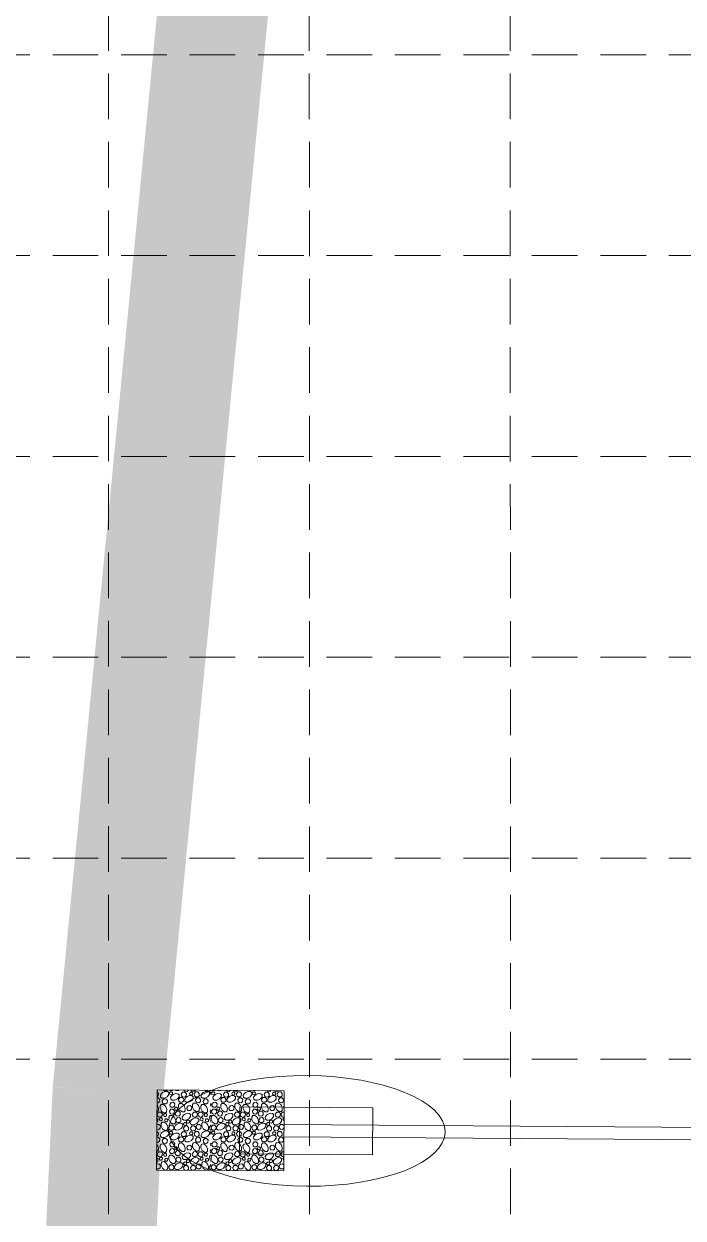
# Model space of a CAD drawing. Header units: inches. Extents: x 63409 to 64866, y 66737 to 69065.
# Drawn here: x 63541.4 to 63660.5, y 68417.5 to 68633.4 of the extents above; entities that cross this region are included whole.
import ezdxf

# ---------------------------------------------------------------- set-up
doc = ezdxf.new("R2010")
doc.units = ezdxf.units.IN
doc.header["$MEASUREMENT"] = 0
doc.linetypes.add('DASHED', pattern=[0.75, 0.5, -0.25])
doc.linetypes.add('HIDDEN', pattern=[0.375, 0.25, -0.125])
doc.layers.add('33', color=7, linetype='Continuous', lineweight=0)
doc.layers.add('43', color=7, linetype='Continuous', lineweight=0)
doc.layers.add('GRID', color=254, linetype='DASHED')
doc.layers.add('WATER', color=5, linetype='Continuous')

msp = doc.modelspace()

# ---------------------------------------------------------------- linework, layer by layer
at = {"layer": '33', "color": 7, "linetype": 'Continuous', "lineweight": 0}
for p, q in [((63588.39, 68434.4), (63778.39, 68433.11)), ((63588.37, 68432.15), (63778.37, 68430.86))]:
    msp.add_line(p, q, dxfattribs=at)
at = {"layer": '43', "color": 1, "linetype": 'Continuous', "lineweight": 0}
for p, q in [((63565.43, 68440.68), (63565.33, 68426.18)), ((63588.43, 68440.52), (63565.43, 68440.68)), ((63575.03, 68440.11), (63575.18, 68440.32)), ((63588.33, 68426.02), (63588.43, 68440.52)), ((63575.08, 68438.04), (63575.18, 68438.18)), ((63565.41, 68437.98), (63565.53, 68437.83)), ((63575.01, 68436.81), (63575.18, 68437.04)), ((63580.35, 68429.08), (63580.41, 68437.58)), ((63580.41, 68437.58), (63580.35, 68429.08)), ((63588.41, 68437.52), (63580.41, 68437.58)), ((63588.35, 68429.02), (63588.41, 68437.52)), ((63575.03, 68432.96), (63575.18, 68433.17)), ((63565.36, 68430.89), (63565.53, 68430.68)), ((63575.01, 68429.66), (63575.18, 68429.89)), ((63575.08, 68430.89), (63575.18, 68431.03)), ((63588.35, 68429.02), (63580.35, 68429.08)), ((63565.33, 68426.18), (63588.33, 68426.02)), ((63577.64, 68426.1), (63577.63, 68426.1)), ((63577.95, 68426.09), (63577.96, 68426.1)), ((63578.68, 68426.1), (63578.69, 68426.09)), ((63579.23, 68426.09), (63579.24, 68426.1)), ((63579.98, 68426.1), (63580.01, 68426.08)), ((63580.12, 68426.08), (63580.12, 68426.1)), ((63581.01, 68426.1), (63581, 68426.07)), ((63581.26, 68426.07), (63581.24, 68426.1)), ((63582.37, 68426.1), (63582.37, 68426.06)), ((63582.55, 68426.06), (63582.58, 68426.1)), ((63583.47, 68426.1), (63583.47, 68426.06)), ((63583.57, 68426.06), (63583.57, 68426.1)), ((63585, 68426.1), (63584.96, 68426.05)), ((63585.29, 68426.04), (63585.33, 68426.1)), ((63586.04, 68426.1), (63586.11, 68426.04)), ((63586.56, 68426.04), (63586.61, 68426.1)), ((63587.35, 68426.1), (63587.42, 68426.03)), ((63587.5, 68426.03), (63587.48, 68426.1))]:
    msp.add_line(p, q, dxfattribs=at)
at = {"layer": '43', "color": 7, "linetype": 'Continuous', "lineweight": 0}
for p, q in [((63604.41, 68437.41), (63580.41, 68437.58)), ((63604.35, 68428.92), (63604.41, 68437.41)), ((63604.35, 68428.92), (63580.35, 68429.08))]:
    msp.add_line(p, q, dxfattribs=at)
at = {"layer": '43', "color": 1, "linetype": 'Continuous', "lineweight": 0}
for points in [[(63565.43, 68440.3), (63565.69, 68440.02), (63565.65, 68439.62), (63565.42, 68439.43)], [(63566.44, 68440.22), (63566.91, 68440.4), (63567.34, 68440.37), (63567.55, 68440.17), (63567.54, 68439.82), (63567.23, 68439.43), (63566.75, 68439.19), (63566.3, 68439.18), (63566.04, 68439.36), (63566.02, 68439.72), (63566.23, 68440.04), (63566.46, 68440.23)], [(63567.32, 68440.67), (63567.14, 68440.48), (63566.79, 68440.48), (63566.55, 68440.67)], [(63567.66, 68440.11), (63567.81, 68440.32), (63568.05, 68440.34), (63568.22, 68440.16), (63568.19, 68439.92), (63568.05, 68439.8), (63567.81, 68439.81), (63567.7, 68439.92), (63567.66, 68440.11)], [(63568.33, 68440.66), (63568.19, 68440.54), (63567.79, 68440.57), (63567.69, 68440.66)], [(63569.45, 68440.65), (63569.3, 68440.57), (63568.85, 68440.57), (63568.72, 68440.66)], [(63571.09, 68440.64), (63571.09, 68440.61), (63570.85, 68440.4), (63570.45, 68440.43), (63570.26, 68440.61), (63570.26, 68440.65)], [(63572.38, 68440.63), (63572.38, 68440.63), (63572.14, 68440.42), (63571.74, 68440.45), (63571.56, 68440.63), (63571.55, 68440.64)], [(63572.13, 68439.93), (63572.38, 68440.29), (63572.78, 68440.31), (63573.06, 68440.02), (63573.02, 68439.62), (63572.77, 68439.42), (63572.38, 68439.44), (63572.19, 68439.62), (63572.13, 68439.93)], [(63573.81, 68440.22), (63574.28, 68440.4), (63574.71, 68440.37), (63574.91, 68440.17), (63574.91, 68439.82), (63574.6, 68439.43), (63574.12, 68439.19), (63573.67, 68439.18), (63573.41, 68439.36), (63573.39, 68439.72), (63573.59, 68440.04), (63573.83, 68440.23)], [(63574.64, 68440.62), (63574.51, 68440.48), (63574.16, 68440.48), (63573.98, 68440.62)], [(63575.18, 68440.57), (63575.16, 68440.57), (63575.11, 68440.61)], [(63575.29, 68440.11), (63575.44, 68440.32), (63575.68, 68440.34), (63575.85, 68440.16), (63575.82, 68439.92), (63575.68, 68439.8), (63575.44, 68439.81), (63575.33, 68439.92), (63575.29, 68440.11)], [(63575.9, 68440.61), (63575.82, 68440.54), (63575.42, 68440.57), (63575.38, 68440.61)], [(63576.98, 68440.6), (63576.93, 68440.57), (63576.48, 68440.57), (63576.42, 68440.6)], [(63578.7, 68440.59), (63578.48, 68440.4), (63578.08, 68440.43), (63577.92, 68440.59)], [(63579.96, 68440.58), (63579.77, 68440.42), (63579.37, 68440.45), (63579.23, 68440.59)], [(63579.76, 68439.93), (63580.01, 68440.29), (63580.41, 68440.31), (63580.69, 68440.02), (63580.65, 68439.62), (63580.4, 68439.42), (63580.01, 68439.44), (63579.82, 68439.62), (63579.76, 68439.93)], [(63581.44, 68440.22), (63581.91, 68440.4), (63582.34, 68440.37), (63582.55, 68440.17), (63582.54, 68439.82), (63582.23, 68439.43), (63581.75, 68439.19), (63581.3, 68439.18), (63581.04, 68439.36), (63581.02, 68439.72), (63581.23, 68440.04), (63581.46, 68440.23)], [(63582.22, 68440.57), (63582.14, 68440.48), (63581.79, 68440.48), (63581.68, 68440.57)], [(63582.66, 68440.11), (63582.81, 68440.32), (63583.05, 68440.34), (63583.22, 68440.16), (63583.19, 68439.92), (63583.05, 68439.8), (63582.81, 68439.81), (63582.7, 68439.92), (63582.66, 68440.11)], [(63583.21, 68440.56), (63583.19, 68440.54), (63582.87, 68440.56)], [(63586.01, 68440.54), (63585.85, 68440.4), (63585.45, 68440.43), (63585.34, 68440.54)], [(63587.27, 68440.53), (63587.14, 68440.42), (63586.74, 68440.45), (63586.65, 68440.54)], [(63587.13, 68439.93), (63587.38, 68440.29), (63587.78, 68440.31), (63588.06, 68440.02), (63588.02, 68439.62), (63587.77, 68439.42), (63587.38, 68439.44), (63587.19, 68439.62), (63587.13, 68439.93)], [(63565.42, 68439.23), (63565.65, 68439.25), (63565.93, 68438.96), (63565.89, 68438.55), (63565.64, 68438.35), (63565.42, 68438.37)], [(63566.37, 68438.65), (63566.62, 68439.01), (63567.02, 68439.03), (63567.3, 68438.74), (63567.26, 68438.34), (63567.01, 68438.13), (63566.61, 68438.16), (63566.43, 68438.34), (63566.37, 68438.65)], [(63567.72, 68438.04), (63567.97, 68438.4), (63568.37, 68438.42), (63568.64, 68438.14), (63568.6, 68437.73), (63568.36, 68437.52), (63567.96, 68437.55), (63567.78, 68437.73), (63567.72, 68438.04)], [(63568.31, 68439.83), (63568.78, 68440.02), (63569.21, 68439.98), (63569.41, 68439.79), (63569.4, 68439.44), (63569.1, 68439.04), (63568.62, 68438.8), (63568.17, 68438.79), (63567.91, 68438.98), (63567.88, 68439.34), (63568.09, 68439.66), (63568.33, 68439.85)], [(63570.34, 68437.79), (63570.53, 68437.32), (63570.49, 68436.89), (63570.3, 68436.69), (63569.95, 68436.7), (63569.55, 68437.01), (63569.31, 68437.49), (63569.31, 68437.94), (63569.49, 68438.19), (63569.85, 68438.22), (63570.17, 68438.01), (63570.36, 68437.77)], [(63569.32, 68438.94), (63569.57, 68439.29), (63569.97, 68439.32), (63570.25, 68439.03), (63570.21, 68438.62), (63569.96, 68438.42), (63569.57, 68438.45), (63569.38, 68438.63), (63569.32, 68438.94)], [(63569.79, 68439.88), (63570.04, 68440.24), (63570.44, 68440.26), (63570.72, 68439.97), (63570.68, 68439.57), (63570.43, 68439.36), (63570.04, 68439.39), (63569.85, 68439.57), (63569.79, 68439.88)], [(63570.85, 68439.46), (63571.32, 68439.64), (63571.75, 68439.6), (63571.96, 68439.41), (63571.95, 68439.06), (63571.64, 68438.66), (63571.16, 68438.42), (63570.71, 68438.42), (63570.46, 68438.6), (63570.43, 68438.96), (63570.64, 68439.28), (63570.87, 68439.47)], [(63571.31, 68440.03), (63571.46, 68440.24), (63571.7, 68440.25), (63571.87, 68440.08), (63571.84, 68439.84), (63571.7, 68439.71), (63571.46, 68439.73), (63571.35, 68439.84), (63571.31, 68440.03)], [(63572.89, 68437.85), (63573.07, 68437.39), (63573.04, 68436.95), (63572.84, 68436.75), (63572.49, 68436.76), (63572.1, 68437.07), (63571.86, 68437.55), (63571.85, 68438), (63572.03, 68438.25), (63572.39, 68438.28), (63572.71, 68438.07), (63572.9, 68437.83)], [(63572.37, 68438.87), (63572.62, 68439.22), (63573.02, 68439.25), (63573.3, 68438.96), (63573.26, 68438.55), (63573.01, 68438.35), (63572.62, 68438.38), (63572.43, 68438.56), (63572.37, 68438.87)], [(63573.74, 68438.65), (63573.99, 68439.01), (63574.39, 68439.03), (63574.66, 68438.74), (63574.62, 68438.34), (63574.38, 68438.13), (63573.98, 68438.16), (63573.8, 68438.34), (63573.74, 68438.65)], [(63575.18, 68439.81), (63575.18, 68439.81), (63575.07, 68439.92), (63575.03, 68440.11)], [(63575.35, 68438.04), (63575.6, 68438.4), (63576, 68438.42), (63576.28, 68438.14), (63576.24, 68437.73), (63575.99, 68437.52), (63575.59, 68437.55), (63575.41, 68437.73), (63575.35, 68438.04)], [(63575.94, 68439.83), (63576.41, 68440.02), (63576.84, 68439.98), (63577.05, 68439.79), (63577.04, 68439.44), (63576.73, 68439.04), (63576.25, 68438.8), (63575.8, 68438.79), (63575.54, 68438.98), (63575.52, 68439.34), (63575.72, 68439.66), (63575.96, 68439.85)], [(63577.98, 68437.79), (63578.16, 68437.32), (63578.12, 68436.89), (63577.93, 68436.69), (63577.58, 68436.7), (63577.18, 68437.01), (63576.94, 68437.49), (63576.94, 68437.94), (63577.12, 68438.19), (63577.48, 68438.22), (63577.8, 68438.01), (63577.99, 68437.77)], [(63576.95, 68438.94), (63577.21, 68439.29), (63577.6, 68439.32), (63577.88, 68439.03), (63577.84, 68438.62), (63577.6, 68438.42), (63577.2, 68438.45), (63577.01, 68438.63), (63576.95, 68438.94)], [(63577.42, 68439.88), (63577.68, 68440.24), (63578.07, 68440.26), (63578.35, 68439.97), (63578.31, 68439.57), (63578.07, 68439.36), (63577.67, 68439.39), (63577.49, 68439.57), (63577.42, 68439.88)], [(63578.49, 68439.46), (63578.95, 68439.64), (63579.38, 68439.6), (63579.59, 68439.41), (63579.58, 68439.06), (63579.27, 68438.66), (63578.79, 68438.42), (63578.34, 68438.42), (63578.09, 68438.6), (63578.06, 68438.96), (63578.27, 68439.28), (63578.5, 68439.47)], [(63578.94, 68440.03), (63579.09, 68440.24), (63579.33, 68440.25), (63579.5, 68440.08), (63579.48, 68439.84), (63579.33, 68439.71), (63579.09, 68439.73), (63578.98, 68439.84), (63578.94, 68440.03)], [(63580.52, 68437.85), (63580.71, 68437.39), (63580.67, 68436.95), (63580.47, 68436.75), (63580.13, 68436.76), (63579.73, 68437.07), (63579.49, 68437.55), (63579.48, 68438), (63579.66, 68438.25), (63580.02, 68438.28), (63580.34, 68438.07), (63580.53, 68437.83)], [(63580, 68438.87), (63580.25, 68439.22), (63580.65, 68439.25), (63580.93, 68438.96), (63580.89, 68438.55), (63580.64, 68438.35), (63580.25, 68438.38), (63580.06, 68438.56), (63580, 68438.87)], [(63581.37, 68438.65), (63581.62, 68439.01), (63582.02, 68439.03), (63582.3, 68438.74), (63582.26, 68438.34), (63582.01, 68438.13), (63581.61, 68438.16), (63581.43, 68438.34), (63581.37, 68438.65)], [(63582.72, 68438.04), (63582.97, 68438.4), (63583.37, 68438.42), (63583.64, 68438.14), (63583.6, 68437.73), (63583.36, 68437.52), (63582.96, 68437.55), (63582.78, 68437.73), (63582.72, 68438.04)], [(63583.31, 68439.83), (63583.78, 68440.02), (63584.21, 68439.98), (63584.41, 68439.79), (63584.4, 68439.44), (63584.1, 68439.04), (63583.62, 68438.8), (63583.17, 68438.79), (63582.91, 68438.98), (63582.88, 68439.34), (63583.09, 68439.66), (63583.33, 68439.85)], [(63585.34, 68437.79), (63585.53, 68437.32), (63585.49, 68436.89), (63585.3, 68436.69), (63584.95, 68436.7), (63584.55, 68437.01), (63584.31, 68437.49), (63584.31, 68437.94), (63584.49, 68438.19), (63584.85, 68438.22), (63585.17, 68438.01), (63585.36, 68437.77)], [(63584.32, 68438.94), (63584.57, 68439.29), (63584.97, 68439.32), (63585.25, 68439.03), (63585.21, 68438.62), (63584.96, 68438.42), (63584.57, 68438.45), (63584.38, 68438.63), (63584.32, 68438.94)], [(63584.79, 68439.88), (63585.04, 68440.24), (63585.44, 68440.26), (63585.72, 68439.97), (63585.68, 68439.57), (63585.43, 68439.36), (63585.04, 68439.39), (63584.85, 68439.57), (63584.79, 68439.88)], [(63585.85, 68439.46), (63586.32, 68439.64), (63586.75, 68439.6), (63586.96, 68439.41), (63586.95, 68439.06), (63586.64, 68438.66), (63586.16, 68438.42), (63585.71, 68438.42), (63585.46, 68438.6), (63585.43, 68438.96), (63585.64, 68439.28), (63585.87, 68439.47)], [(63586.31, 68440.03), (63586.46, 68440.24), (63586.7, 68440.25), (63586.87, 68440.08), (63586.84, 68439.84), (63586.7, 68439.71), (63586.46, 68439.73), (63586.35, 68439.84), (63586.31, 68440.03)], [(63587.89, 68437.85), (63588.07, 68437.39), (63588.04, 68436.95), (63587.84, 68436.75), (63587.49, 68436.76), (63587.1, 68437.07), (63586.86, 68437.55), (63586.85, 68438), (63587.03, 68438.25), (63587.39, 68438.28), (63587.71, 68438.07), (63587.9, 68437.83)], [(63587.37, 68438.87), (63587.62, 68439.22), (63588.02, 68439.25), (63588.3, 68438.96), (63588.26, 68438.55), (63588.01, 68438.35), (63587.62, 68438.38), (63587.43, 68438.56), (63587.37, 68438.87)], [(63588.42, 68439.35), (63588.41, 68439.36), (63588.39, 68439.72), (63588.43, 68439.78)], [(63565.52, 68437.85), (63565.71, 68437.39), (63565.67, 68436.95), (63565.47, 68436.75), (63565.4, 68436.75)], [(63565.46, 68436.26), (63565.71, 68436.62), (63566.11, 68436.64), (63566.39, 68436.35), (63566.35, 68435.95), (63566.1, 68435.74), (63565.7, 68435.77), (63565.52, 68435.95), (63565.46, 68436.26)], [(63567, 68437.63), (63567.19, 68437.16), (63567.15, 68436.73), (63566.96, 68436.52), (63566.61, 68436.53), (63566.21, 68436.84), (63565.97, 68437.32), (63565.96, 68437.77), (63566.15, 68438.03), (63566.51, 68438.05), (63566.83, 68437.84), (63567.02, 68437.61)], [(63566.6, 68436.15), (63566.75, 68436.37), (63566.99, 68436.38), (63567.15, 68436.21), (63567.13, 68435.96), (63566.98, 68435.84), (63566.74, 68435.86), (63566.63, 68435.97), (63566.6, 68436.15)], [(63568.6, 68435.61), (63568.79, 68435.14), (63568.75, 68434.71), (63568.56, 68434.51), (63568.21, 68434.52), (63567.81, 68434.83), (63567.57, 68435.3), (63567.56, 68435.76), (63567.74, 68436.01), (63568.1, 68436.04), (63568.42, 68435.83), (63568.61, 68435.59)], [(63567.65, 68436.81), (63567.9, 68437.16), (63568.29, 68437.19), (63568.57, 68436.9), (63568.53, 68436.49), (63568.29, 68436.29), (63567.89, 68436.32), (63567.71, 68436.5), (63567.65, 68436.81)], [(63568.58, 68437.31), (63568.73, 68437.53), (63568.97, 68437.54), (63569.13, 68437.37), (63569.11, 68437.13), (63568.96, 68437), (63568.72, 68437.02), (63568.61, 68437.13), (63568.58, 68437.31)], [(63568.7, 68436.45), (63568.96, 68436.81), (63569.35, 68436.83), (63569.63, 68436.55), (63569.59, 68436.14), (63569.35, 68435.93), (63568.95, 68435.96), (63568.76, 68436.14), (63568.71, 68436.45)], [(63570.4, 68436.24), (63570.87, 68436.43), (63571.3, 68436.39), (63571.5, 68436.2), (63571.5, 68435.85), (63571.18, 68435.45), (63570.71, 68435.21), (63570.25, 68435.21), (63570, 68435.39), (63569.97, 68435.75), (63570.18, 68436.07), (63570.42, 68436.26)], [(63570.79, 68437.44), (63571.04, 68437.79), (63571.44, 68437.82), (63571.72, 68437.53), (63571.68, 68437.13), (63571.43, 68436.92), (63571.04, 68436.95), (63570.85, 68437.13), (63570.79, 68437.44)], [(63571.8, 68436.28), (63572.05, 68436.63), (63572.45, 68436.66), (63572.72, 68436.37), (63572.68, 68435.96), (63572.44, 68435.76), (63572.04, 68435.79), (63571.86, 68435.97), (63571.8, 68436.28)], [(63572.82, 68436.26), (63573.08, 68436.62), (63573.48, 68436.64), (63573.75, 68436.35), (63573.71, 68435.95), (63573.47, 68435.74), (63573.07, 68435.77), (63572.89, 68435.95), (63572.82, 68436.26)], [(63574.37, 68437.63), (63574.56, 68437.16), (63574.52, 68436.73), (63574.33, 68436.52), (63573.98, 68436.53), (63573.58, 68436.84), (63573.34, 68437.32), (63573.33, 68437.77), (63573.51, 68438.03), (63573.87, 68438.05), (63574.2, 68437.84), (63574.39, 68437.61)], [(63573.96, 68436.15), (63574.12, 68436.37), (63574.36, 68436.38), (63574.52, 68436.21), (63574.5, 68435.96), (63574.35, 68435.84), (63574.11, 68435.86), (63574, 68435.97), (63573.96, 68436.15)], [(63575.18, 68434.83), (63574.94, 68435.3), (63574.93, 68435.76), (63575.11, 68436.01), (63575.18, 68436.02)], [(63575.18, 68436.4), (63575.07, 68436.5), (63575.01, 68436.81)], [(63575.18, 68437.7), (63575.14, 68437.73), (63575.08, 68438.04)], [(63576.24, 68435.61), (63576.42, 68435.14), (63576.38, 68434.71), (63576.19, 68434.51), (63575.84, 68434.52), (63575.44, 68434.83), (63575.2, 68435.3), (63575.19, 68435.76), (63575.38, 68436.01), (63575.74, 68436.04), (63576.06, 68435.83), (63576.25, 68435.59)], [(63575.28, 68436.81), (63575.53, 68437.16), (63575.93, 68437.19), (63576.21, 68436.9), (63576.17, 68436.49), (63575.92, 68436.29), (63575.53, 68436.32), (63575.34, 68436.5), (63575.28, 68436.81)], [(63576.21, 68437.31), (63576.36, 68437.53), (63576.6, 68437.54), (63576.76, 68437.37), (63576.74, 68437.13), (63576.59, 68437), (63576.36, 68437.02), (63576.24, 68437.13), (63576.21, 68437.31)], [(63576.34, 68436.45), (63576.59, 68436.81), (63576.99, 68436.83), (63577.26, 68436.55), (63577.22, 68436.14), (63576.98, 68435.93), (63576.58, 68435.96), (63576.4, 68436.14), (63576.34, 68436.45)], [(63578.03, 68436.24), (63578.5, 68436.43), (63578.93, 68436.39), (63579.13, 68436.2), (63579.13, 68435.85), (63578.82, 68435.45), (63578.34, 68435.21), (63577.89, 68435.21), (63577.63, 68435.39), (63577.61, 68435.75), (63577.81, 68436.07), (63578.05, 68436.26)], [(63578.43, 68437.44), (63578.68, 68437.79), (63579.08, 68437.82), (63579.35, 68437.53), (63579.31, 68437.13), (63579.07, 68436.92), (63578.67, 68436.95), (63578.49, 68437.13), (63578.43, 68437.44)], [(63579.43, 68436.28), (63579.68, 68436.63), (63580.08, 68436.66), (63580.36, 68436.37), (63580.32, 68435.96), (63580.07, 68435.76), (63579.67, 68435.79), (63579.49, 68435.97), (63579.43, 68436.28)], [(63580.46, 68436.26), (63580.71, 68436.62), (63581.11, 68436.64), (63581.39, 68436.35), (63581.35, 68435.95), (63581.1, 68435.74), (63580.7, 68435.77), (63580.52, 68435.95), (63580.46, 68436.26)], [(63582, 68437.63), (63582.19, 68437.16), (63582.15, 68436.73), (63581.96, 68436.52), (63581.61, 68436.53), (63581.21, 68436.84), (63580.97, 68437.32), (63580.96, 68437.77), (63581.15, 68438.03), (63581.51, 68438.05), (63581.83, 68437.84), (63582.02, 68437.61)], [(63581.6, 68436.15), (63581.75, 68436.37), (63581.99, 68436.38), (63582.15, 68436.21), (63582.13, 68435.96), (63581.98, 68435.84), (63581.74, 68435.86), (63581.63, 68435.97), (63581.6, 68436.15)], [(63583.6, 68435.61), (63583.79, 68435.14), (63583.75, 68434.71), (63583.56, 68434.51), (63583.21, 68434.52), (63582.81, 68434.83), (63582.57, 68435.3), (63582.56, 68435.76), (63582.74, 68436.01), (63583.1, 68436.04), (63583.42, 68435.83), (63583.61, 68435.59)], [(63582.65, 68436.81), (63582.9, 68437.16), (63583.29, 68437.19), (63583.57, 68436.9), (63583.53, 68436.49), (63583.29, 68436.29), (63582.89, 68436.32), (63582.71, 68436.5), (63582.65, 68436.81)], [(63583.58, 68437.31), (63583.73, 68437.53), (63583.97, 68437.54), (63584.13, 68437.37), (63584.11, 68437.13), (63583.96, 68437), (63583.72, 68437.02), (63583.61, 68437.13), (63583.58, 68437.31)], [(63583.7, 68436.45), (63583.96, 68436.81), (63584.35, 68436.83), (63584.63, 68436.55), (63584.59, 68436.14), (63584.35, 68435.93), (63583.95, 68435.96), (63583.76, 68436.14), (63583.71, 68436.45)], [(63585.4, 68436.24), (63585.87, 68436.43), (63586.3, 68436.39), (63586.5, 68436.2), (63586.5, 68435.85), (63586.18, 68435.45), (63585.71, 68435.21), (63585.25, 68435.21), (63585, 68435.39), (63584.97, 68435.75), (63585.18, 68436.07), (63585.42, 68436.26)], [(63585.79, 68437.44), (63586.04, 68437.79), (63586.44, 68437.82), (63586.72, 68437.53), (63586.68, 68437.13), (63586.43, 68436.92), (63586.04, 68436.95), (63585.85, 68437.13), (63585.79, 68437.44)], [(63586.8, 68436.28), (63587.05, 68436.63), (63587.45, 68436.66), (63587.72, 68436.37), (63587.68, 68435.96), (63587.44, 68435.76), (63587.04, 68435.79), (63586.86, 68435.97), (63586.8, 68436.28)], [(63587.82, 68436.26), (63588.08, 68436.62), (63588.4, 68436.64)], [(63588.4, 68435.75), (63588.07, 68435.77), (63587.89, 68435.95), (63587.82, 68436.26)], [(63588.41, 68437.19), (63588.34, 68437.32), (63588.33, 68437.77), (63588.41, 68437.88)], [(63565.39, 68434.41), (63565.75, 68434.43), (63566.03, 68434.14), (63565.99, 68433.74), (63565.74, 68433.53), (63565.38, 68433.56)], [(63565.4, 68435.54), (63565.59, 68435.36), (63565.58, 68435.01), (63565.39, 68434.77)], [(63565.82, 68435.4), (63565.97, 68435.61), (63566.21, 68435.63), (63566.38, 68435.46), (63566.35, 68435.21), (63566.21, 68435.09), (63565.97, 68435.11), (63565.86, 68435.22), (63565.82, 68435.4)], [(63567.19, 68434.43), (63567.37, 68433.96), (63567.33, 68433.53), (63567.14, 68433.33), (63566.79, 68433.33), (63566.39, 68433.64), (63566.15, 68434.12), (63566.15, 68434.58), (63566.33, 68434.83), (63566.69, 68434.85), (63567.01, 68434.65), (63567.2, 68434.41)], [(63566.81, 68435.23), (63566.96, 68435.44), (63567.2, 68435.45), (63567.37, 68435.28), (63567.34, 68435.04), (63567.19, 68434.91), (63566.96, 68434.93), (63566.85, 68435.04), (63566.81, 68435.23)], [(63567.55, 68433.91), (63567.8, 68434.26), (63568.2, 68434.28), (63568.47, 68434), (63568.43, 68433.59), (63568.19, 68433.39), (63567.79, 68433.41), (63567.61, 68433.59), (63567.55, 68433.91)], [(63568.99, 68434.46), (63569.46, 68434.64), (63569.89, 68434.6), (63570.09, 68434.41), (63570.09, 68434.06), (63569.78, 68433.66), (63569.3, 68433.42), (63568.85, 68433.41), (63568.59, 68433.59), (63568.57, 68433.95), (63568.77, 68434.28), (63569.01, 68434.47)], [(63568.82, 68435.28), (63569.07, 68435.64), (63569.46, 68435.66), (63569.74, 68435.37), (63569.7, 68434.97), (63569.46, 68434.76), (63569.06, 68434.79), (63568.88, 68434.97), (63568.82, 68435.28)], [(63570.2, 68433.77), (63570.45, 68434.13), (63570.85, 68434.15), (63571.13, 68433.86), (63571.09, 68433.46), (63570.85, 68433.25), (63570.45, 68433.28), (63570.26, 68433.46), (63570.2, 68433.77)], [(63570.22, 68434.55), (63570.37, 68434.77), (63570.61, 68434.78), (63570.78, 68434.61), (63570.75, 68434.37), (63570.61, 68434.25), (63570.37, 68434.26), (63570.26, 68434.37), (63570.22, 68434.55)], [(63570.74, 68434.99), (63570.89, 68435.2), (63571.13, 68435.22), (63571.29, 68435.05), (63571.27, 68434.8), (63571.12, 68434.68), (63570.88, 68434.7), (63570.77, 68434.8), (63570.74, 68434.99)], [(63571.85, 68435.41), (63572.32, 68435.59), (63572.75, 68435.56), (63572.95, 68435.36), (63572.95, 68435.01), (63572.64, 68434.62), (63572.16, 68434.38), (63571.71, 68434.37), (63571.45, 68434.55), (63571.43, 68434.91), (63571.63, 68435.23), (63571.87, 68435.42)], [(63571.49, 68433.79), (63571.75, 68434.14), (63572.14, 68434.17), (63572.42, 68433.88), (63572.38, 68433.47), (63572.14, 68433.27), (63571.74, 68433.3), (63571.56, 68433.48), (63571.49, 68433.79)], [(63572.46, 68434.05), (63572.72, 68434.4), (63573.12, 68434.43), (63573.39, 68434.14), (63573.35, 68433.74), (63573.11, 68433.53), (63572.71, 68433.56), (63572.53, 68433.74), (63572.47, 68434.05)], [(63573.19, 68435.4), (63573.34, 68435.61), (63573.58, 68435.63), (63573.75, 68435.46), (63573.72, 68435.21), (63573.57, 68435.09), (63573.34, 68435.11), (63573.23, 68435.22), (63573.19, 68435.4)], [(63574.55, 68434.43), (63574.74, 68433.96), (63574.7, 68433.53), (63574.51, 68433.33), (63574.16, 68433.33), (63573.76, 68433.64), (63573.52, 68434.12), (63573.51, 68434.58), (63573.69, 68434.83), (63574.06, 68434.85), (63574.38, 68434.65), (63574.57, 68434.41)], [(63574.18, 68435.23), (63574.32, 68435.44), (63574.57, 68435.45), (63574.73, 68435.28), (63574.71, 68435.04), (63574.56, 68434.91), (63574.32, 68434.93), (63574.21, 68435.04), (63574.18, 68435.23)], [(63574.91, 68433.91), (63575.17, 68434.26), (63575.18, 68434.26)], [(63575.18, 68433.41), (63575.16, 68433.41), (63574.98, 68433.59), (63574.91, 68433.91)], [(63575.18, 68433.91), (63575.43, 68434.26), (63575.83, 68434.28), (63576.11, 68434), (63576.07, 68433.59), (63575.82, 68433.39), (63575.42, 68433.41), (63575.24, 68433.59), (63575.18, 68433.91)], [(63576.62, 68434.46), (63577.09, 68434.64), (63577.52, 68434.6), (63577.73, 68434.41), (63577.72, 68434.06), (63577.41, 68433.66), (63576.93, 68433.42), (63576.48, 68433.41), (63576.22, 68433.59), (63576.2, 68433.95), (63576.41, 68434.28), (63576.64, 68434.47)], [(63576.45, 68435.28), (63576.7, 68435.64), (63577.1, 68435.66), (63577.38, 68435.37), (63577.33, 68434.97), (63577.09, 68434.76), (63576.69, 68434.79), (63576.51, 68434.97), (63576.45, 68435.28)], [(63577.83, 68433.77), (63578.09, 68434.13), (63578.48, 68434.15), (63578.76, 68433.86), (63578.72, 68433.46), (63578.48, 68433.25), (63578.08, 68433.28), (63577.89, 68433.46), (63577.83, 68433.77)], [(63577.85, 68434.55), (63578, 68434.77), (63578.24, 68434.78), (63578.41, 68434.61), (63578.38, 68434.37), (63578.24, 68434.25), (63578, 68434.26), (63577.89, 68434.37), (63577.85, 68434.55)], [(63578.37, 68434.99), (63578.52, 68435.2), (63578.76, 68435.22), (63578.92, 68435.05), (63578.9, 68434.8), (63578.75, 68434.68), (63578.52, 68434.7), (63578.4, 68434.8), (63578.37, 68434.99)], [(63579.48, 68435.41), (63579.95, 68435.59), (63580.38, 68435.56), (63580.59, 68435.36), (63580.58, 68435.01), (63580.27, 68434.62), (63579.79, 68434.38), (63579.34, 68434.37), (63579.08, 68434.55), (63579.06, 68434.91), (63579.27, 68435.23), (63579.5, 68435.42)], [(63579.13, 68433.79), (63579.38, 68434.14), (63579.78, 68434.17), (63580.06, 68433.88), (63580.02, 68433.47), (63579.77, 68433.27), (63579.37, 68433.3), (63579.19, 68433.48), (63579.13, 68433.79)], [(63580.1, 68434.05), (63580.35, 68434.4), (63580.75, 68434.43), (63581.03, 68434.14), (63580.99, 68433.74), (63580.74, 68433.53), (63580.34, 68433.56), (63580.16, 68433.74), (63580.1, 68434.05)], [(63580.82, 68435.4), (63580.97, 68435.61), (63581.21, 68435.63), (63581.38, 68435.46), (63581.35, 68435.21), (63581.21, 68435.09), (63580.97, 68435.11), (63580.86, 68435.22), (63580.82, 68435.4)], [(63582.19, 68434.43), (63582.37, 68433.96), (63582.33, 68433.53), (63582.14, 68433.33), (63581.79, 68433.33), (63581.39, 68433.64), (63581.15, 68434.12), (63581.15, 68434.58), (63581.33, 68434.83), (63581.69, 68434.85), (63582.01, 68434.65), (63582.2, 68434.41)], [(63581.81, 68435.23), (63581.96, 68435.44), (63582.2, 68435.45), (63582.37, 68435.28), (63582.34, 68435.04), (63582.19, 68434.91), (63581.96, 68434.93), (63581.85, 68435.04), (63581.81, 68435.23)], [(63582.55, 68433.91), (63582.8, 68434.26), (63583.2, 68434.28), (63583.47, 68434), (63583.43, 68433.59), (63583.19, 68433.39), (63582.79, 68433.41), (63582.61, 68433.59), (63582.55, 68433.91)], [(63583.99, 68434.46), (63584.46, 68434.64), (63584.89, 68434.6), (63585.09, 68434.41), (63585.09, 68434.06), (63584.78, 68433.66), (63584.3, 68433.42), (63583.85, 68433.41), (63583.59, 68433.59), (63583.57, 68433.95), (63583.77, 68434.28), (63584.01, 68434.47)], [(63583.82, 68435.28), (63584.07, 68435.64), (63584.46, 68435.66), (63584.74, 68435.37), (63584.7, 68434.97), (63584.46, 68434.76), (63584.06, 68434.79), (63583.88, 68434.97), (63583.82, 68435.28)], [(63585.2, 68433.77), (63585.45, 68434.13), (63585.85, 68434.15), (63586.13, 68433.86), (63586.09, 68433.46), (63585.85, 68433.25), (63585.45, 68433.28), (63585.26, 68433.46), (63585.2, 68433.77)], [(63585.22, 68434.55), (63585.37, 68434.77), (63585.61, 68434.78), (63585.78, 68434.61), (63585.75, 68434.37), (63585.61, 68434.25), (63585.37, 68434.26), (63585.26, 68434.37), (63585.22, 68434.55)], [(63585.74, 68434.99), (63585.89, 68435.2), (63586.13, 68435.22), (63586.29, 68435.05), (63586.27, 68434.8), (63586.12, 68434.68), (63585.88, 68434.7), (63585.77, 68434.8), (63585.74, 68434.99)], [(63586.85, 68435.41), (63587.32, 68435.59), (63587.75, 68435.56), (63587.95, 68435.36), (63587.95, 68435.01), (63587.64, 68434.62), (63587.16, 68434.38), (63586.71, 68434.37), (63586.45, 68434.55), (63586.43, 68434.91), (63586.63, 68435.23), (63586.87, 68435.42)], [(63586.49, 68433.79), (63586.75, 68434.14), (63587.14, 68434.17), (63587.42, 68433.88), (63587.38, 68433.47), (63587.14, 68433.27), (63586.74, 68433.3), (63586.56, 68433.48), (63586.49, 68433.79)], [(63587.46, 68434.05), (63587.72, 68434.4), (63588.12, 68434.43), (63588.39, 68434.15)], [(63588.39, 68434.07), (63588.35, 68433.74), (63588.11, 68433.53), (63587.71, 68433.56), (63587.53, 68433.74), (63587.47, 68434.05)], [(63588.19, 68435.4), (63588.34, 68435.61), (63588.4, 68435.62)], [(63588.39, 68435.1), (63588.34, 68435.11), (63588.23, 68435.22), (63588.19, 68435.4)], [(63565.38, 68433.16), (63565.41, 68433.16), (63565.69, 68432.87), (63565.65, 68432.47), (63565.4, 68432.27), (63565.37, 68432.27)], [(63565.37, 68432.08), (63565.65, 68432.09), (63565.93, 68431.81), (63565.89, 68431.4), (63565.64, 68431.2), (63565.37, 68431.22)], [(63566.44, 68433.07), (63566.91, 68433.25), (63567.34, 68433.22), (63567.55, 68433.02), (63567.54, 68432.67), (63567.23, 68432.28), (63566.75, 68432.04), (63566.3, 68432.03), (63566.04, 68432.21), (63566.02, 68432.57), (63566.23, 68432.89), (63566.46, 68433.08)], [(63566.37, 68431.5), (63566.62, 68431.85), (63567.02, 68431.88), (63567.3, 68431.59), (63567.26, 68431.19), (63567.01, 68430.98), (63566.61, 68431.01), (63566.43, 68431.19), (63566.37, 68431.5)], [(63567.66, 68432.96), (63567.81, 68433.17), (63568.05, 68433.19), (63568.22, 68433.01), (63568.19, 68432.77), (63568.05, 68432.65), (63567.81, 68432.66), (63567.7, 68432.77), (63567.66, 68432.96)], [(63568.31, 68432.68), (63568.78, 68432.87), (63569.21, 68432.83), (63569.41, 68432.64), (63569.4, 68432.29), (63569.1, 68431.89), (63568.62, 68431.65), (63568.17, 68431.64), (63567.91, 68431.82), (63567.88, 68432.18), (63568.09, 68432.51), (63568.33, 68432.69)], [(63569.32, 68431.79), (63569.57, 68432.14), (63569.97, 68432.17), (63570.25, 68431.88), (63570.21, 68431.47), (63569.96, 68431.27), (63569.57, 68431.3), (63569.38, 68431.48), (63569.32, 68431.79)], [(63569.79, 68432.73), (63570.04, 68433.08), (63570.44, 68433.11), (63570.72, 68432.82), (63570.68, 68432.42), (63570.43, 68432.21), (63570.04, 68432.24), (63569.85, 68432.42), (63569.79, 68432.73)], [(63570.85, 68432.3), (63571.32, 68432.49), (63571.75, 68432.45), (63571.96, 68432.26), (63571.95, 68431.91), (63571.64, 68431.51), (63571.16, 68431.27), (63570.71, 68431.27), (63570.46, 68431.45), (63570.43, 68431.81), (63570.64, 68432.13), (63570.87, 68432.32)], [(63571.31, 68432.87), (63571.46, 68433.09), (63571.7, 68433.1), (63571.87, 68432.93), (63571.84, 68432.69), (63571.7, 68432.57), (63571.46, 68432.58), (63571.35, 68432.69), (63571.31, 68432.87)], [(63572.13, 68432.78), (63572.38, 68433.14), (63572.78, 68433.16), (63573.06, 68432.87), (63573.02, 68432.47), (63572.77, 68432.27), (63572.38, 68432.29), (63572.19, 68432.47), (63572.13, 68432.78)], [(63572.37, 68431.72), (63572.62, 68432.07), (63573.02, 68432.09), (63573.3, 68431.81), (63573.26, 68431.4), (63573.01, 68431.2), (63572.62, 68431.23), (63572.43, 68431.41), (63572.37, 68431.72)], [(63573.81, 68433.07), (63574.28, 68433.25), (63574.71, 68433.22), (63574.91, 68433.02), (63574.91, 68432.67), (63574.6, 68432.28), (63574.12, 68432.04), (63573.67, 68432.03), (63573.41, 68432.21), (63573.39, 68432.57), (63573.59, 68432.89), (63573.83, 68433.08)], [(63573.74, 68431.5), (63573.99, 68431.85), (63574.39, 68431.88), (63574.66, 68431.59), (63574.62, 68431.19), (63574.38, 68430.98), (63573.98, 68431.01), (63573.8, 68431.19), (63573.74, 68431.5)], [(63575.18, 68432.66), (63575.18, 68432.66), (63575.07, 68432.77), (63575.03, 68432.96)], [(63575.29, 68432.96), (63575.44, 68433.17), (63575.68, 68433.19), (63575.85, 68433.01), (63575.82, 68432.77), (63575.68, 68432.65), (63575.44, 68432.66), (63575.33, 68432.77), (63575.29, 68432.96)], [(63575.94, 68432.68), (63576.41, 68432.87), (63576.84, 68432.83), (63577.05, 68432.64), (63577.04, 68432.29), (63576.73, 68431.89), (63576.25, 68431.65), (63575.8, 68431.64), (63575.54, 68431.82), (63575.52, 68432.18), (63575.72, 68432.51), (63575.96, 68432.69)], [(63576.95, 68431.79), (63577.21, 68432.14), (63577.6, 68432.17), (63577.88, 68431.88), (63577.84, 68431.47), (63577.6, 68431.27), (63577.2, 68431.3), (63577.01, 68431.48), (63576.95, 68431.79)], [(63577.42, 68432.73), (63577.68, 68433.08), (63578.07, 68433.11), (63578.35, 68432.82), (63578.31, 68432.42), (63578.07, 68432.21), (63577.67, 68432.24), (63577.49, 68432.42), (63577.42, 68432.73)], [(63578.49, 68432.3), (63578.95, 68432.49), (63579.38, 68432.45), (63579.59, 68432.26), (63579.58, 68431.91), (63579.27, 68431.51), (63578.79, 68431.27), (63578.34, 68431.27), (63578.09, 68431.45), (63578.06, 68431.81), (63578.27, 68432.13), (63578.5, 68432.32)], [(63578.94, 68432.87), (63579.09, 68433.09), (63579.33, 68433.1), (63579.5, 68432.93), (63579.48, 68432.69), (63579.33, 68432.57), (63579.09, 68432.58), (63578.98, 68432.69), (63578.94, 68432.87)], [(63579.76, 68432.78), (63580.01, 68433.14), (63580.41, 68433.16), (63580.69, 68432.87), (63580.65, 68432.47), (63580.4, 68432.27), (63580.01, 68432.29), (63579.82, 68432.47), (63579.76, 68432.78)], [(63580, 68431.72), (63580.25, 68432.07), (63580.65, 68432.09), (63580.93, 68431.81), (63580.89, 68431.4), (63580.64, 68431.2), (63580.25, 68431.23), (63580.06, 68431.41), (63580, 68431.72)], [(63581.44, 68433.07), (63581.91, 68433.25), (63582.34, 68433.22), (63582.55, 68433.02), (63582.54, 68432.67), (63582.23, 68432.28), (63581.75, 68432.04), (63581.3, 68432.03), (63581.04, 68432.21), (63581.02, 68432.57), (63581.23, 68432.89), (63581.46, 68433.08)], [(63581.37, 68431.5), (63581.62, 68431.85), (63582.02, 68431.88), (63582.3, 68431.59), (63582.26, 68431.19), (63582.01, 68430.98), (63581.61, 68431.01), (63581.43, 68431.19), (63581.37, 68431.5)], [(63582.66, 68432.96), (63582.81, 68433.17), (63583.05, 68433.19), (63583.22, 68433.01), (63583.19, 68432.77), (63583.05, 68432.65), (63582.81, 68432.66), (63582.7, 68432.77), (63582.66, 68432.96)], [(63583.31, 68432.68), (63583.78, 68432.87), (63584.21, 68432.83), (63584.41, 68432.64), (63584.4, 68432.29), (63584.1, 68431.89), (63583.62, 68431.65), (63583.17, 68431.64), (63582.91, 68431.82), (63582.88, 68432.18), (63583.09, 68432.51), (63583.33, 68432.69)], [(63584.32, 68431.79), (63584.57, 68432.14), (63584.97, 68432.17), (63585.25, 68431.88), (63585.21, 68431.47), (63584.96, 68431.27), (63584.57, 68431.3), (63584.38, 68431.48), (63584.32, 68431.79)], [(63584.79, 68432.73), (63585.04, 68433.08), (63585.44, 68433.11), (63585.72, 68432.82), (63585.68, 68432.42), (63585.43, 68432.21), (63585.04, 68432.24), (63584.85, 68432.42), (63584.79, 68432.73)], [(63585.85, 68432.3), (63586.32, 68432.49), (63586.75, 68432.45), (63586.96, 68432.26), (63586.95, 68431.91), (63586.64, 68431.51), (63586.16, 68431.27), (63585.71, 68431.27), (63585.46, 68431.45), (63585.43, 68431.81), (63585.64, 68432.13), (63585.87, 68432.32)], [(63586.31, 68432.87), (63586.46, 68433.09), (63586.7, 68433.1), (63586.87, 68432.93), (63586.84, 68432.69), (63586.7, 68432.57), (63586.46, 68432.58), (63586.35, 68432.69), (63586.31, 68432.87)], [(63587.13, 68432.78), (63587.38, 68433.14), (63587.78, 68433.16), (63588.06, 68432.87), (63588.02, 68432.47), (63587.77, 68432.27), (63587.38, 68432.29), (63587.19, 68432.47), (63587.13, 68432.78)], [(63587.37, 68431.72), (63587.62, 68432.07), (63588.02, 68432.09), (63588.3, 68431.81), (63588.26, 68431.4), (63588.01, 68431.2), (63587.62, 68431.23), (63587.43, 68431.41), (63587.37, 68431.72)], [(63565.52, 68430.7), (63565.71, 68430.23), (63565.67, 68429.81), (63565.47, 68429.6), (63565.36, 68429.6)], [(63565.46, 68429.11), (63565.71, 68429.47), (63566.11, 68429.49), (63566.39, 68429.2), (63566.35, 68428.8), (63566.1, 68428.59), (63565.7, 68428.62), (63565.52, 68428.8), (63565.46, 68429.11)], [(63567, 68430.47), (63567.19, 68430.01), (63567.15, 68429.58), (63566.96, 68429.37), (63566.61, 68429.38), (63566.21, 68429.69), (63565.97, 68430.17), (63565.96, 68430.62), (63566.15, 68430.88), (63566.51, 68430.9), (63566.83, 68430.69), (63567.02, 68430.46)], [(63567.65, 68429.66), (63567.9, 68430.01), (63568.29, 68430.04), (63568.57, 68429.75), (63568.53, 68429.34), (63568.29, 68429.14), (63567.89, 68429.17), (63567.71, 68429.35), (63567.65, 68429.66)], [(63567.72, 68430.89), (63567.97, 68431.25), (63568.37, 68431.27), (63568.64, 68430.98), (63568.6, 68430.58), (63568.36, 68430.38), (63567.96, 68430.4), (63567.78, 68430.58), (63567.72, 68430.89)], [(63568.58, 68430.16), (63568.73, 68430.38), (63568.97, 68430.39), (63569.13, 68430.22), (63569.11, 68429.98), (63568.96, 68429.85), (63568.72, 68429.87), (63568.61, 68429.98), (63568.58, 68430.16)], [(63568.7, 68429.3), (63568.96, 68429.66), (63569.35, 68429.68), (63569.63, 68429.39), (63569.59, 68428.99), (63569.35, 68428.79), (63568.95, 68428.81), (63568.76, 68428.99), (63568.71, 68429.3)], [(63570.34, 68430.64), (63570.53, 68430.17), (63570.49, 68429.74), (63570.3, 68429.54), (63569.95, 68429.55), (63569.55, 68429.86), (63569.31, 68430.34), (63569.31, 68430.79), (63569.49, 68431.04), (63569.85, 68431.07), (63570.17, 68430.86), (63570.36, 68430.62)], [(63570.79, 68430.29), (63571.04, 68430.64), (63571.44, 68430.67), (63571.72, 68430.38), (63571.68, 68429.97), (63571.43, 68429.77), (63571.04, 68429.8), (63570.85, 68429.98), (63570.79, 68430.29)], [(63571.8, 68429.13), (63572.05, 68429.48), (63572.45, 68429.51), (63572.72, 68429.22), (63572.68, 68428.81), (63572.44, 68428.61), (63572.04, 68428.64), (63571.86, 68428.82), (63571.8, 68429.13)], [(63572.89, 68430.7), (63573.07, 68430.23), (63573.04, 68429.81), (63572.84, 68429.6), (63572.49, 68429.61), (63572.1, 68429.92), (63571.86, 68430.4), (63571.85, 68430.85), (63572.03, 68431.1), (63572.39, 68431.13), (63572.71, 68430.92), (63572.9, 68430.68)], [(63572.82, 68429.11), (63573.08, 68429.47), (63573.48, 68429.49), (63573.75, 68429.2), (63573.71, 68428.8), (63573.47, 68428.59), (63573.07, 68428.62), (63572.89, 68428.8), (63572.82, 68429.11)], [(63574.37, 68430.47), (63574.56, 68430.01), (63574.52, 68429.58), (63574.33, 68429.37), (63573.98, 68429.38), (63573.58, 68429.69), (63573.34, 68430.17), (63573.33, 68430.62), (63573.51, 68430.88), (63573.87, 68430.9), (63574.2, 68430.69), (63574.39, 68430.46)], [(63575.18, 68429.25), (63575.07, 68429.35), (63575.01, 68429.66)], [(63575.18, 68430.55), (63575.14, 68430.58), (63575.08, 68430.89)], [(63575.28, 68429.66), (63575.53, 68430.01), (63575.93, 68430.04), (63576.21, 68429.75), (63576.17, 68429.34), (63575.92, 68429.14), (63575.53, 68429.17), (63575.34, 68429.35), (63575.28, 68429.66)], [(63575.35, 68430.89), (63575.6, 68431.25), (63576, 68431.27), (63576.28, 68430.98), (63576.24, 68430.58), (63575.99, 68430.38), (63575.59, 68430.4), (63575.41, 68430.58), (63575.35, 68430.89)], [(63576.21, 68430.16), (63576.36, 68430.38), (63576.6, 68430.39), (63576.76, 68430.22), (63576.74, 68429.98), (63576.59, 68429.85), (63576.36, 68429.87), (63576.24, 68429.98), (63576.21, 68430.16)], [(63576.34, 68429.3), (63576.59, 68429.66), (63576.99, 68429.68), (63577.26, 68429.39), (63577.22, 68428.99), (63576.98, 68428.79), (63576.58, 68428.81), (63576.4, 68428.99), (63576.34, 68429.3)], [(63577.98, 68430.64), (63578.16, 68430.17), (63578.12, 68429.74), (63577.93, 68429.54), (63577.58, 68429.55), (63577.18, 68429.86), (63576.94, 68430.34), (63576.94, 68430.79), (63577.12, 68431.04), (63577.48, 68431.07), (63577.8, 68430.86), (63577.99, 68430.62)], [(63578.43, 68430.29), (63578.68, 68430.64), (63579.08, 68430.67), (63579.35, 68430.38), (63579.31, 68429.97), (63579.07, 68429.77), (63578.67, 68429.8), (63578.49, 68429.98), (63578.43, 68430.29)], [(63579.43, 68429.13), (63579.68, 68429.48), (63580.08, 68429.51), (63580.36, 68429.22), (63580.32, 68428.81), (63580.07, 68428.61), (63579.67, 68428.64), (63579.49, 68428.82), (63579.43, 68429.13)], [(63580.52, 68430.7), (63580.71, 68430.23), (63580.67, 68429.81), (63580.47, 68429.6), (63580.13, 68429.61), (63579.73, 68429.92), (63579.49, 68430.4), (63579.48, 68430.85), (63579.66, 68431.1), (63580.02, 68431.13), (63580.34, 68430.92), (63580.53, 68430.68)], [(63580.46, 68429.11), (63580.71, 68429.47), (63581.11, 68429.49), (63581.39, 68429.2), (63581.35, 68428.8), (63581.1, 68428.59), (63580.7, 68428.62), (63580.52, 68428.8), (63580.46, 68429.11)], [(63582, 68430.47), (63582.19, 68430.01), (63582.15, 68429.58), (63581.96, 68429.37), (63581.61, 68429.38), (63581.21, 68429.69), (63580.97, 68430.17), (63580.96, 68430.62), (63581.15, 68430.88), (63581.51, 68430.9), (63581.83, 68430.69), (63582.02, 68430.46)], [(63582.65, 68429.66), (63582.9, 68430.01), (63583.29, 68430.04), (63583.57, 68429.75), (63583.53, 68429.34), (63583.29, 68429.14), (63582.89, 68429.17), (63582.71, 68429.35), (63582.65, 68429.66)], [(63582.72, 68430.89), (63582.97, 68431.25), (63583.37, 68431.27), (63583.64, 68430.98), (63583.6, 68430.58), (63583.36, 68430.38), (63582.96, 68430.4), (63582.78, 68430.58), (63582.72, 68430.89)], [(63583.58, 68430.16), (63583.73, 68430.38), (63583.97, 68430.39), (63584.13, 68430.22), (63584.11, 68429.98), (63583.96, 68429.85), (63583.72, 68429.87), (63583.61, 68429.98), (63583.58, 68430.16)], [(63583.7, 68429.3), (63583.96, 68429.66), (63584.35, 68429.68), (63584.63, 68429.39), (63584.59, 68428.99), (63584.35, 68428.79), (63583.95, 68428.81), (63583.76, 68428.99), (63583.71, 68429.3)], [(63585.34, 68430.64), (63585.53, 68430.17), (63585.49, 68429.74), (63585.3, 68429.54), (63584.95, 68429.55), (63584.55, 68429.86), (63584.31, 68430.34), (63584.31, 68430.79), (63584.49, 68431.04), (63584.85, 68431.07), (63585.17, 68430.86), (63585.36, 68430.62)], [(63585.79, 68430.29), (63586.04, 68430.64), (63586.44, 68430.67), (63586.72, 68430.38), (63586.68, 68429.97), (63586.43, 68429.77), (63586.04, 68429.8), (63585.85, 68429.98), (63585.79, 68430.29)], [(63586.8, 68429.13), (63587.05, 68429.48), (63587.45, 68429.51), (63587.72, 68429.22), (63587.68, 68428.81), (63587.44, 68428.61), (63587.04, 68428.64), (63586.86, 68428.82), (63586.8, 68429.13)], [(63587.89, 68430.7), (63588.07, 68430.23), (63588.04, 68429.81), (63587.84, 68429.6), (63587.49, 68429.61), (63587.1, 68429.92), (63586.86, 68430.4), (63586.85, 68430.85), (63587.03, 68431.1), (63587.39, 68431.13), (63587.71, 68430.92), (63587.9, 68430.68)], [(63587.82, 68429.11), (63588.08, 68429.47), (63588.36, 68429.48)], [(63588.36, 68430.13), (63588.34, 68430.17), (63588.33, 68430.62), (63588.36, 68430.67)], [(63565.35, 68428.41), (63565.38, 68428.41), (63565.59, 68428.21), (63565.58, 68427.86), (63565.34, 68427.56)], [(63565.35, 68429.22), (63565.36, 68429.22), (63565.35, 68429.18)], [(63565.82, 68428.25), (63565.97, 68428.46), (63566.21, 68428.48), (63566.38, 68428.31), (63566.35, 68428.06), (63566.21, 68427.94), (63565.97, 68427.96), (63565.86, 68428.07), (63565.82, 68428.25)], [(63567.19, 68427.28), (63567.37, 68426.81), (63567.33, 68426.38), (63567.14, 68426.18), (63566.79, 68426.18), (63566.39, 68426.49), (63566.15, 68426.97), (63566.15, 68427.43), (63566.33, 68427.68), (63566.69, 68427.7), (63567.01, 68427.5), (63567.2, 68427.26)], [(63566.6, 68429), (63566.75, 68429.22), (63566.99, 68429.23), (63567.15, 68429.06), (63567.13, 68428.81), (63566.98, 68428.69), (63566.74, 68428.71), (63566.63, 68428.82), (63566.6, 68429)], [(63566.81, 68428.07), (63566.96, 68428.29), (63567.2, 68428.3), (63567.37, 68428.13), (63567.34, 68427.89), (63567.19, 68427.76), (63566.96, 68427.78), (63566.85, 68427.89), (63566.81, 68428.07)], [(63568.6, 68428.46), (63568.79, 68427.99), (63568.75, 68427.56), (63568.56, 68427.36), (63568.21, 68427.36), (63567.81, 68427.68), (63567.57, 68428.16), (63567.56, 68428.61), (63567.74, 68428.86), (63568.1, 68428.88), (63568.42, 68428.68), (63568.61, 68428.44)], [(63568.99, 68427.3), (63569.46, 68427.49), (63569.89, 68427.45), (63570.09, 68427.26), (63570.09, 68426.91), (63569.78, 68426.51), (63569.3, 68426.27), (63568.85, 68426.27), (63568.59, 68426.45), (63568.57, 68426.81), (63568.77, 68427.13), (63569.01, 68427.32)], [(63568.82, 68428.13), (63569.07, 68428.49), (63569.46, 68428.51), (63569.74, 68428.22), (63569.7, 68427.82), (63569.46, 68427.61), (63569.06, 68427.64), (63568.88, 68427.82), (63568.82, 68428.13)], [(63570.4, 68429.09), (63570.87, 68429.28), (63571.3, 68429.24), (63571.5, 68429.05), (63571.5, 68428.7), (63571.18, 68428.3), (63570.71, 68428.06), (63570.25, 68428.06), (63570, 68428.24), (63569.97, 68428.6), (63570.18, 68428.92), (63570.42, 68429.11)], [(63570.22, 68427.41), (63570.37, 68427.62), (63570.61, 68427.63), (63570.78, 68427.46), (63570.75, 68427.22), (63570.61, 68427.09), (63570.37, 68427.11), (63570.26, 68427.22), (63570.22, 68427.41)], [(63570.74, 68427.84), (63570.89, 68428.05), (63571.13, 68428.07), (63571.29, 68427.89), (63571.27, 68427.65), (63571.12, 68427.53), (63570.88, 68427.55), (63570.77, 68427.65), (63570.74, 68427.84)], [(63571.85, 68428.26), (63572.32, 68428.44), (63572.75, 68428.41), (63572.95, 68428.21), (63572.95, 68427.86), (63572.64, 68427.47), (63572.16, 68427.23), (63571.71, 68427.22), (63571.45, 68427.4), (63571.43, 68427.76), (63571.63, 68428.08), (63571.87, 68428.27)], [(63573.19, 68428.25), (63573.34, 68428.46), (63573.58, 68428.48), (63573.75, 68428.31), (63573.72, 68428.06), (63573.57, 68427.94), (63573.34, 68427.96), (63573.23, 68428.07), (63573.19, 68428.25)], [(63574.55, 68427.28), (63574.74, 68426.81), (63574.7, 68426.38), (63574.51, 68426.18), (63574.16, 68426.18), (63573.76, 68426.49), (63573.52, 68426.97), (63573.51, 68427.43), (63573.69, 68427.68), (63574.06, 68427.7), (63574.38, 68427.5), (63574.57, 68427.26)], [(63573.96, 68429), (63574.12, 68429.22), (63574.36, 68429.23), (63574.52, 68429.06), (63574.5, 68428.81), (63574.35, 68428.69), (63574.11, 68428.71), (63574, 68428.82), (63573.96, 68429)], [(63574.18, 68428.07), (63574.32, 68428.29), (63574.57, 68428.3), (63574.73, 68428.13), (63574.71, 68427.89), (63574.56, 68427.76), (63574.32, 68427.78), (63574.21, 68427.89), (63574.18, 68428.07)], [(63575.18, 68427.68), (63574.94, 68428.16), (63574.93, 68428.61), (63575.11, 68428.86), (63575.18, 68428.87)], [(63576.24, 68428.46), (63576.42, 68427.99), (63576.38, 68427.56), (63576.19, 68427.36), (63575.84, 68427.36), (63575.44, 68427.68), (63575.2, 68428.16), (63575.19, 68428.61), (63575.38, 68428.86), (63575.74, 68428.88), (63576.06, 68428.68), (63576.25, 68428.44)], [(63576.62, 68427.3), (63577.09, 68427.49), (63577.52, 68427.45), (63577.73, 68427.26), (63577.72, 68426.91), (63577.41, 68426.51), (63576.93, 68426.27), (63576.48, 68426.27), (63576.22, 68426.45), (63576.2, 68426.81), (63576.41, 68427.13), (63576.64, 68427.32)], [(63576.45, 68428.13), (63576.7, 68428.49), (63577.1, 68428.51), (63577.38, 68428.22), (63577.33, 68427.82), (63577.09, 68427.61), (63576.69, 68427.64), (63576.51, 68427.82), (63576.45, 68428.13)], [(63578.03, 68429.09), (63578.5, 68429.28), (63578.93, 68429.24), (63579.13, 68429.05), (63579.13, 68428.7), (63578.82, 68428.3), (63578.34, 68428.06), (63577.89, 68428.06), (63577.63, 68428.24), (63577.61, 68428.6), (63577.81, 68428.92), (63578.05, 68429.11)], [(63577.85, 68427.41), (63578, 68427.62), (63578.24, 68427.63), (63578.41, 68427.46), (63578.38, 68427.22), (63578.24, 68427.09), (63578, 68427.11), (63577.89, 68427.22), (63577.85, 68427.41)], [(63578.37, 68427.84), (63578.52, 68428.05), (63578.76, 68428.07), (63578.92, 68427.89), (63578.9, 68427.65), (63578.75, 68427.53), (63578.52, 68427.55), (63578.4, 68427.65), (63578.37, 68427.84)], [(63579.48, 68428.26), (63579.95, 68428.44), (63580.38, 68428.41), (63580.59, 68428.21), (63580.58, 68427.86), (63580.27, 68427.47), (63579.79, 68427.23), (63579.34, 68427.22), (63579.08, 68427.4), (63579.06, 68427.76), (63579.27, 68428.08), (63579.5, 68428.27)], [(63580.82, 68428.25), (63580.97, 68428.46), (63581.21, 68428.48), (63581.38, 68428.31), (63581.35, 68428.06), (63581.21, 68427.94), (63580.97, 68427.96), (63580.86, 68428.07), (63580.82, 68428.25)], [(63582.19, 68427.28), (63582.37, 68426.81), (63582.33, 68426.38), (63582.14, 68426.18), (63581.79, 68426.18), (63581.39, 68426.49), (63581.15, 68426.97), (63581.15, 68427.43), (63581.33, 68427.68), (63581.69, 68427.7), (63582.01, 68427.5), (63582.2, 68427.26)], [(63581.6, 68429), (63581.75, 68429.22), (63581.99, 68429.23), (63582.15, 68429.06), (63582.13, 68428.81), (63581.98, 68428.69), (63581.74, 68428.71), (63581.63, 68428.82), (63581.6, 68429)], [(63581.81, 68428.07), (63581.96, 68428.29), (63582.2, 68428.3), (63582.37, 68428.13), (63582.34, 68427.89), (63582.19, 68427.76), (63581.96, 68427.78), (63581.85, 68427.89), (63581.81, 68428.07)], [(63583.6, 68428.46), (63583.79, 68427.99), (63583.75, 68427.56), (63583.56, 68427.36), (63583.21, 68427.36), (63582.81, 68427.68), (63582.57, 68428.16), (63582.56, 68428.61), (63582.74, 68428.86), (63583.1, 68428.88), (63583.42, 68428.68), (63583.61, 68428.44)], [(63583.99, 68427.3), (63584.46, 68427.49), (63584.89, 68427.45), (63585.09, 68427.26), (63585.09, 68426.91), (63584.78, 68426.51), (63584.3, 68426.27), (63583.85, 68426.27), (63583.59, 68426.45), (63583.57, 68426.81), (63583.77, 68427.13), (63584.01, 68427.32)], [(63583.82, 68428.13), (63584.07, 68428.49), (63584.46, 68428.51), (63584.74, 68428.22), (63584.7, 68427.82), (63584.46, 68427.61), (63584.06, 68427.64), (63583.88, 68427.82), (63583.82, 68428.13)], [(63585.4, 68429.09), (63585.87, 68429.28), (63586.3, 68429.24), (63586.5, 68429.05), (63586.5, 68428.7), (63586.18, 68428.3), (63585.71, 68428.06), (63585.25, 68428.06), (63585, 68428.24), (63584.97, 68428.6), (63585.18, 68428.92), (63585.42, 68429.11)], [(63585.22, 68427.41), (63585.37, 68427.62), (63585.61, 68427.63), (63585.78, 68427.46), (63585.75, 68427.22), (63585.61, 68427.09), (63585.37, 68427.11), (63585.26, 68427.22), (63585.22, 68427.41)], [(63585.74, 68427.84), (63585.89, 68428.05), (63586.13, 68428.07), (63586.29, 68427.89), (63586.27, 68427.65), (63586.12, 68427.53), (63585.88, 68427.55), (63585.77, 68427.65), (63585.74, 68427.84)], [(63586.85, 68428.26), (63587.32, 68428.44), (63587.75, 68428.41), (63587.95, 68428.21), (63587.95, 68427.86), (63587.64, 68427.47), (63587.16, 68427.23), (63586.71, 68427.22), (63586.45, 68427.4), (63586.43, 68427.76), (63586.63, 68428.08), (63586.87, 68428.27)], [(63588.35, 68428.6), (63588.07, 68428.62), (63587.89, 68428.8), (63587.82, 68429.11)], [(63588.19, 68428.25), (63588.34, 68428.46), (63588.35, 68428.47)], [(63588.35, 68427.96), (63588.34, 68427.96), (63588.23, 68428.07), (63588.19, 68428.25)], [(63565.34, 68427.24), (63565.35, 68427.26), (63565.75, 68427.28), (63566.03, 68426.99), (63565.99, 68426.59), (63565.74, 68426.38), (63565.34, 68426.41), (63565.33, 68426.42)], [(63567.55, 68426.75), (63567.8, 68427.11), (63568.2, 68427.13), (63568.47, 68426.84), (63568.43, 68426.44), (63568.19, 68426.24), (63567.79, 68426.27), (63567.61, 68426.45), (63567.55, 68426.75)], [(63570.2, 68426.62), (63570.45, 68426.98), (63570.85, 68427), (63571.13, 68426.71), (63571.09, 68426.31), (63570.89, 68426.14)], [(63570.44, 68426.14), (63570.26, 68426.31), (63570.2, 68426.62)], [(63571.49, 68426.64), (63571.75, 68426.99), (63572.14, 68427.02), (63572.42, 68426.73), (63572.38, 68426.32), (63572.15, 68426.13)], [(63571.94, 68426.13), (63571.74, 68426.15), (63571.56, 68426.33), (63571.49, 68426.64)], [(63572.46, 68426.9), (63572.72, 68427.26), (63573.12, 68427.28), (63573.39, 68426.99), (63573.35, 68426.59), (63573.11, 68426.38), (63572.71, 68426.41), (63572.53, 68426.59), (63572.47, 68426.9)], [(63574.91, 68426.75), (63575.17, 68427.11), (63575.18, 68427.11)], [(63575.18, 68426.26), (63575.16, 68426.27), (63574.98, 68426.45), (63574.91, 68426.75)], [(63575.18, 68426.75), (63575.43, 68427.11), (63575.83, 68427.13), (63576.11, 68426.84), (63576.07, 68426.44), (63575.82, 68426.24), (63575.42, 68426.27), (63575.24, 68426.45), (63575.18, 68426.75)], [(63577.83, 68426.62), (63578.09, 68426.98), (63578.48, 68427), (63578.76, 68426.71), (63578.72, 68426.31), (63578.48, 68426.1)], [(63578.48, 68426.1), (63578.08, 68426.13), (63577.89, 68426.31), (63577.83, 68426.62)], [(63579.13, 68426.64), (63579.38, 68426.99), (63579.78, 68427.02), (63580.06, 68426.73), (63580.02, 68426.32), (63579.77, 68426.12), (63579.37, 68426.15), (63579.19, 68426.33), (63579.13, 68426.64)], [(63580.1, 68426.9), (63580.35, 68427.26), (63580.75, 68427.28), (63581.03, 68426.99), (63580.99, 68426.59), (63580.74, 68426.38), (63580.34, 68426.41), (63580.16, 68426.59), (63580.1, 68426.9)], [(63582.55, 68426.75), (63582.8, 68427.11), (63583.2, 68427.13), (63583.47, 68426.84), (63583.43, 68426.44), (63583.19, 68426.24), (63582.79, 68426.27), (63582.61, 68426.45), (63582.55, 68426.75)], [(63585.2, 68426.62), (63585.45, 68426.98), (63585.85, 68427), (63586.13, 68426.71), (63586.09, 68426.31), (63585.85, 68426.1)], [(63585.85, 68426.1), (63585.45, 68426.13), (63585.26, 68426.31), (63585.2, 68426.62)], [(63586.49, 68426.64), (63586.75, 68426.99), (63587.14, 68427.02), (63587.42, 68426.73), (63587.38, 68426.32), (63587.14, 68426.12), (63586.74, 68426.15), (63586.56, 68426.33), (63586.49, 68426.64)], [(63587.46, 68426.9), (63587.72, 68427.26), (63588.12, 68427.28), (63588.34, 68427.04)], [(63588.34, 68426.57), (63588.11, 68426.38), (63587.71, 68426.41), (63587.53, 68426.59), (63587.47, 68426.9)]]:
    msp.add_lwpolyline(points, dxfattribs=at)
at = {"layer": '43', "color": 7, "linetype": 'Continuous', "lineweight": 0}
msp.add_ellipse((63592.51, 68433.25), major_axis=(25, -0.17), ratio=0.4, start_param=0, end_param=6.283178, dxfattribs=at)
at = {"layer": 'GRID', "color": 252, "linetype": 'HIDDEN', "lineweight": 0, "ltscale": 33}
for p, q in [((63556.9, 66920.83), (63556.56, 69025.88)), ((63593.41, 66920.82), (63592.84, 69025.83)), ((63629.4, 66920.82), (63629.25, 69026.11)), ((63447.56, 68627.85), (64827.7, 68627.85)), ((63447.56, 68591.53), (64827.7, 68591.53)), ((63447.56, 68555.21), (64827.7, 68555.21)), ((63447.56, 68518.89), (64827.7, 68518.89)), ((63447.56, 68482.57), (64827.7, 68482.57)), ((63447.56, 68446.25), (64827.7, 68446.25))]:
    msp.add_line(p, q, dxfattribs=at)
at = {"layer": 'WATER', "linetype": 'Continuous', "lineweight": 0, "const_width": 20, "flags": 128}
msp.add_lwpolyline([(63590.48, 68789.81), (63556.53, 68440.3, 0.366048), (63799.56, 68090.75, -0.426917), (63870.94, 67962.25, 0.053174), (63868.27, 67899.08), (63862.44, 67869.44, -0.069576), (63832.23, 67645.16, 0.082198), (63803.92, 67426.27, 0.058531)], format="xyb", dxfattribs=at)

doc.saveas('drawing.dxf')
